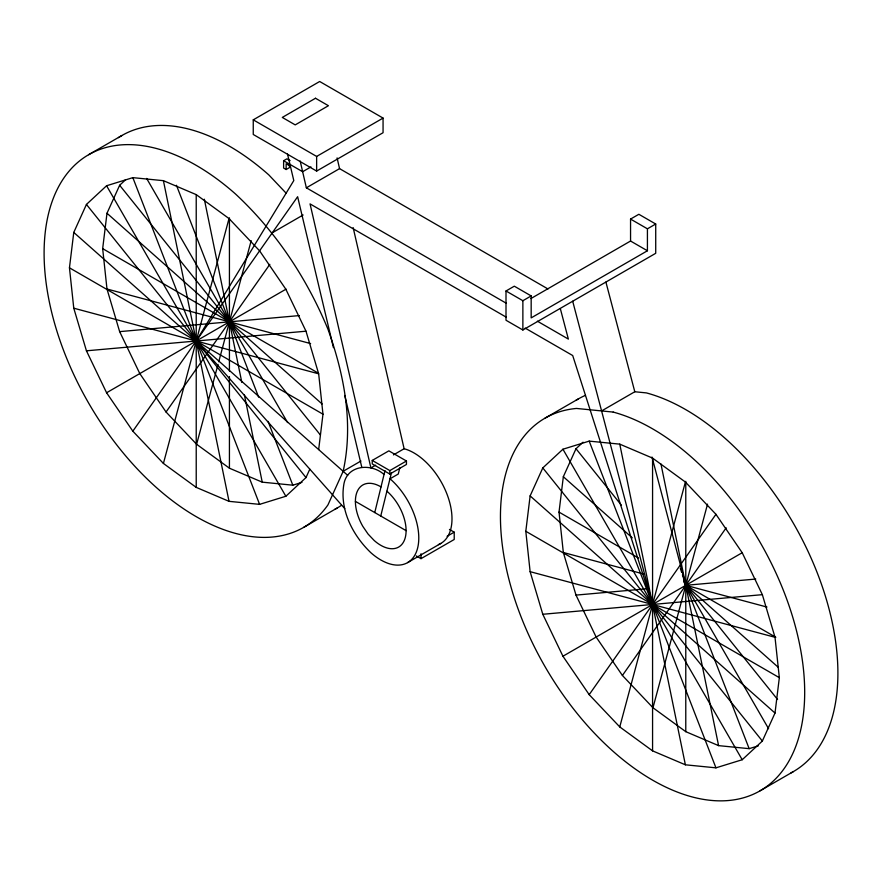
<?xml version="1.0" encoding="UTF-8"?>
<svg xmlns="http://www.w3.org/2000/svg" width="882" height="882" viewBox="0 0 882 882"><rect width="100%" height="100%" fill="white"/><g stroke="black" fill="none" stroke-linecap="round" stroke-linejoin="round"><path stroke-width="1.32" d="M309.803 469.158L305.999 477.57L285.856 496.257L259.595 504.361L229.022 501.34L196.223 487.382L163.413 463.447L132.84 431.177L106.579 392.755L86.436 350.815L73.768 308.193L69.457 267.819L73.768 232.429L86.436 204.437L106.579 185.749L132.84 177.646L163.413 180.678L196.223 194.624L229.022 218.56L259.595 250.83L285.856 289.252L305.999 331.202L318.667 373.814L322.977 414.187L318.667 449.577M301.997 482.355L292.813 485.188L262.241 482.156L229.43 468.21L196.62 444.274L166.048 412.004L139.797 373.582L119.643 331.632L106.987 289.02L102.665 248.647L106.987 213.257L119.643 185.264L125.696 179.652M343.153 471.297C353.682 423.481 344.2 374.607 327.961 329.24C306.903 278.26 276.033 231.723 235.593 194.073A215.131 124.208 60 0 0 53.273 198.395A215.131 124.208 60 0 0 131.925 463.083A215.131 124.208 60 0 0 327.961 504.89L343.153 471.297L360.947 461.021M525.804 531.295L530.126 495.905L542.794 467.912L562.937 449.225L589.187 441.121L619.759 444.142L652.57 458.1L685.38 482.035L715.952 514.305L742.203 552.727L762.357 594.666L775.013 637.289L779.335 677.663L775.013 713.053L762.357 741.045L742.203 759.733L715.952 767.836L685.38 764.804L652.57 750.858L619.759 726.922L589.187 694.652L562.937 656.23L542.794 614.28L530.126 571.668L525.804 531.295L779.335 677.663M758.355 745.819L749.16 748.664L718.587 745.632L685.777 731.674L652.978 707.75L622.405 675.469L596.144 637.058L576.001 595.107L563.333 552.496L559.023 512.111L563.333 476.721L576.001 448.729L583.057 442.191M374.762 512.563L384.993 470.591M380.748 516.014L391.509 472.576M399.822 467.78L398.267 474.031L389.965 478.827L390.594 479.279A53.78 31.046 60 0 1 417.484 548.593A53.78 31.046 60 0 1 370.903 552.749C352.602 535.253 339.184 509.245 344.013 483.446C347.828 464.627 371.686 463.204 384.034 474.505M163.413 463.447L229.022 218.56M196.62 444.274L218.019 364.42M218.736 361.752L251.183 240.643M619.759 726.922L685.38 482.035M652.978 707.75L707.54 504.118M132.84 431.177L297.631 196.73L333.418 347.618M166.048 412.004L269.837 264.346M589.187 694.652L715.952 514.305M622.405 675.469L726.184 527.822M88.652 154.703L121.87 135.519M253.255 119.842L319.681 81.497L383.064 118.089L383.064 132.719L316.638 171.075L253.255 134.483L253.255 119.842L316.638 156.434L383.064 118.089M289.483 164.151L289.483 167.602L286.154 169.52L283.618 168.054L283.618 160.733L286.948 158.826L290.112 160.656M310.938 166.919L302.636 171.714L283.618 160.733M300.167 160.987L306.352 187.811L339.559 168.638L547.976 288.965M272.273 232.793L303.121 214.988M106.579 392.755L286.044 289.142M630.553 219.078L638.855 214.282L655.723 224.017L655.723 253.299L522.872 329.989L506.003 320.254L506.003 290.983L514.305 286.187L531.173 295.922L531.173 317.884L647.421 250.764L647.421 228.813L630.553 219.078L630.553 241.029L530.909 298.557M506.003 290.983L522.872 300.718L531.173 295.922M647.421 228.813L655.723 224.017M372.248 460.426L388.863 450.845L406.448 460.999L406.448 464.461L389.844 474.053L372.248 463.899L372.248 460.426L389.844 470.58L406.448 460.999M375.655 465.178L370.903 467.912L310.056 203.907L506.147 317.112M393.438 454.903L404.121 448.74L353.153 227.611M303.783 527.315L336.99 508.131M545.01 418.167L578.217 398.995M601.59 410.935L634.797 391.751L646.407 392.909A215.131 124.208 60 0 1 818.331 575.659A215.131 124.208 60 0 1 791 772.908M447.097 536.267L454.219 532.166L454.219 539.486L421.001 558.659L416.249 555.914M407.638 562.595L440.857 543.422M562.937 656.23L742.39 552.617M760.13 790.779L793.348 771.607M119.643 331.632L299.417 315.58M86.436 350.815L305.999 331.202M576.001 595.107L647.355 588.735M682.425 574.832L685.777 585.306L755.764 579.055M542.794 614.28L762.357 594.666M106.987 289.02L310.618 343.583M73.768 308.193L318.667 373.814M563.333 552.496L643.187 573.895M652.007 457.063L685.777 585.306L766.965 607.059M530.126 571.668L775.013 637.289M630.553 241.029L647.421 250.764M290.387 166.213L286.154 163.765L286.154 169.52M306.352 187.811L506.433 303.331M537.392 321.202L568.361 339.085L560.346 308.678M525.154 328.093L572.694 355.534L652.57 604.479L572.694 301.236M102.665 248.647L318.281 373.13M559.023 512.111L638.392 557.942M777.549 699.47L685.777 585.306L775.818 637.289M69.457 267.819L322.977 414.187M449.456 529.421L454.219 532.166M355.391 501.384L406.106 530.655M381.013 486.93L380.748 486.743A35.853 20.705 60 0 0 357.331 491.285A35.853 20.705 60 0 0 362.822 526.367L368.07 534.051L374.188 540.501A35.853 20.705 60 0 0 405.235 537.733A35.853 20.705 60 0 0 387.308 491.528L386.889 491.219M563.333 476.721L632.273 537.855M685.777 585.306L778.387 667.42M530.126 495.905L775.013 713.053M106.987 213.257L322.04 403.945M73.768 232.429L347.684 475.321M286.33 193.401L268.801 174.89A215.131 124.208 60 0 0 118.431 137.636M344.73 508.561L196.223 341.003L293.794 180.567L287.51 154.052M576.001 448.729L621.457 505.276M542.794 467.912L762.357 741.045M119.643 185.264L320.342 434.925M86.436 204.437L305.999 477.57M683.726 581.745L768.575 728.708M562.937 449.225L742.203 759.733M146.632 178.429L287.587 422.566M106.579 185.749L285.856 496.257M683.804 580.202L749.16 748.664M589.187 441.121L715.952 767.836M176.444 185.275L258.647 397.132M268.051 421.375L292.813 485.188M132.84 177.646L259.595 504.361M680.32 568.295L681.588 572.22M605.901 282.053L634.797 391.751M344.763 395.467L361.73 467.008M337.089 157.911L339.559 168.638M660.971 464.042L718.587 745.632M619.759 444.142L685.38 764.804M204.337 199.222L241.833 382.457M244.314 394.585L262.241 482.156M163.413 180.678L229.022 501.34M685.777 481.329L685.777 731.674M652.57 458.1L652.57 750.858M522.872 300.718L522.872 329.989M421.001 553.775L421.001 558.659M389.844 470.58L389.844 474.053M316.638 156.434L316.638 171.075M229.43 217.865L229.43 371.079M229.43 376.548L229.43 468.21M196.223 194.624L196.223 487.382M575.913 400.384A215.131 124.208 60 0 1 585.45 395.345M341.555 505.265A215.131 124.208 60 0 1 334.642 509.432M404.121 448.74A53.78 31.046 60 0 1 447.692 496.037A53.78 31.046 60 0 1 438.409 544.591M315.502 98.255L282.295 117.427L295.216 124.891L328.435 105.719L315.502 98.255M613.199 412.081L576.508 408.443A215.131 124.208 60 0 0 565.318 697.993A215.131 124.208 60 0 0 802.377 721.465A215.131 124.208 60 0 0 613.199 412.081"/></g></svg>
